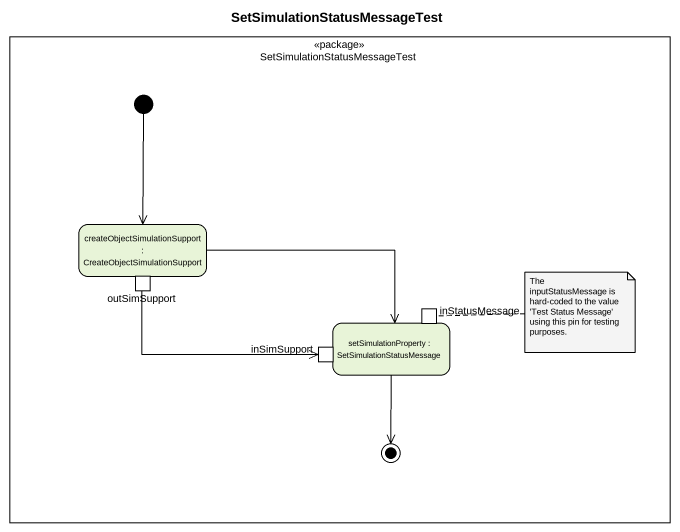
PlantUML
@startuml
title SetSimulationStatusMessageTest
hide empty description
state "SetSimulationStatusMessageTest" as SetSimulationStatusMessageTe <<package>> {
  state "createObjectSimulationSupport : CreateObjectSimulationSupport" as createObjectSimulationSuppor {
    state outSimSupport <<outputPin>>
  }
  state "setSimulationProperty : SetSimulationStatusMessage" as setSimulationProperty {
    state inSimSupport <<inputPin>>
    state inStatusMessage <<inputPin>>
  }
  [*] --> createObjectSimulationSuppor
  setSimulationProperty --> [*]
}
createObjectSimulationSuppor -right-> setSimulationProperty
outSimSupport -right-> inSimSupport
note right of inStatusMessage : The inputStatusMessage is hard-coded to the value 'Test Status Message' using this pin for testing purposes.
@enduml
